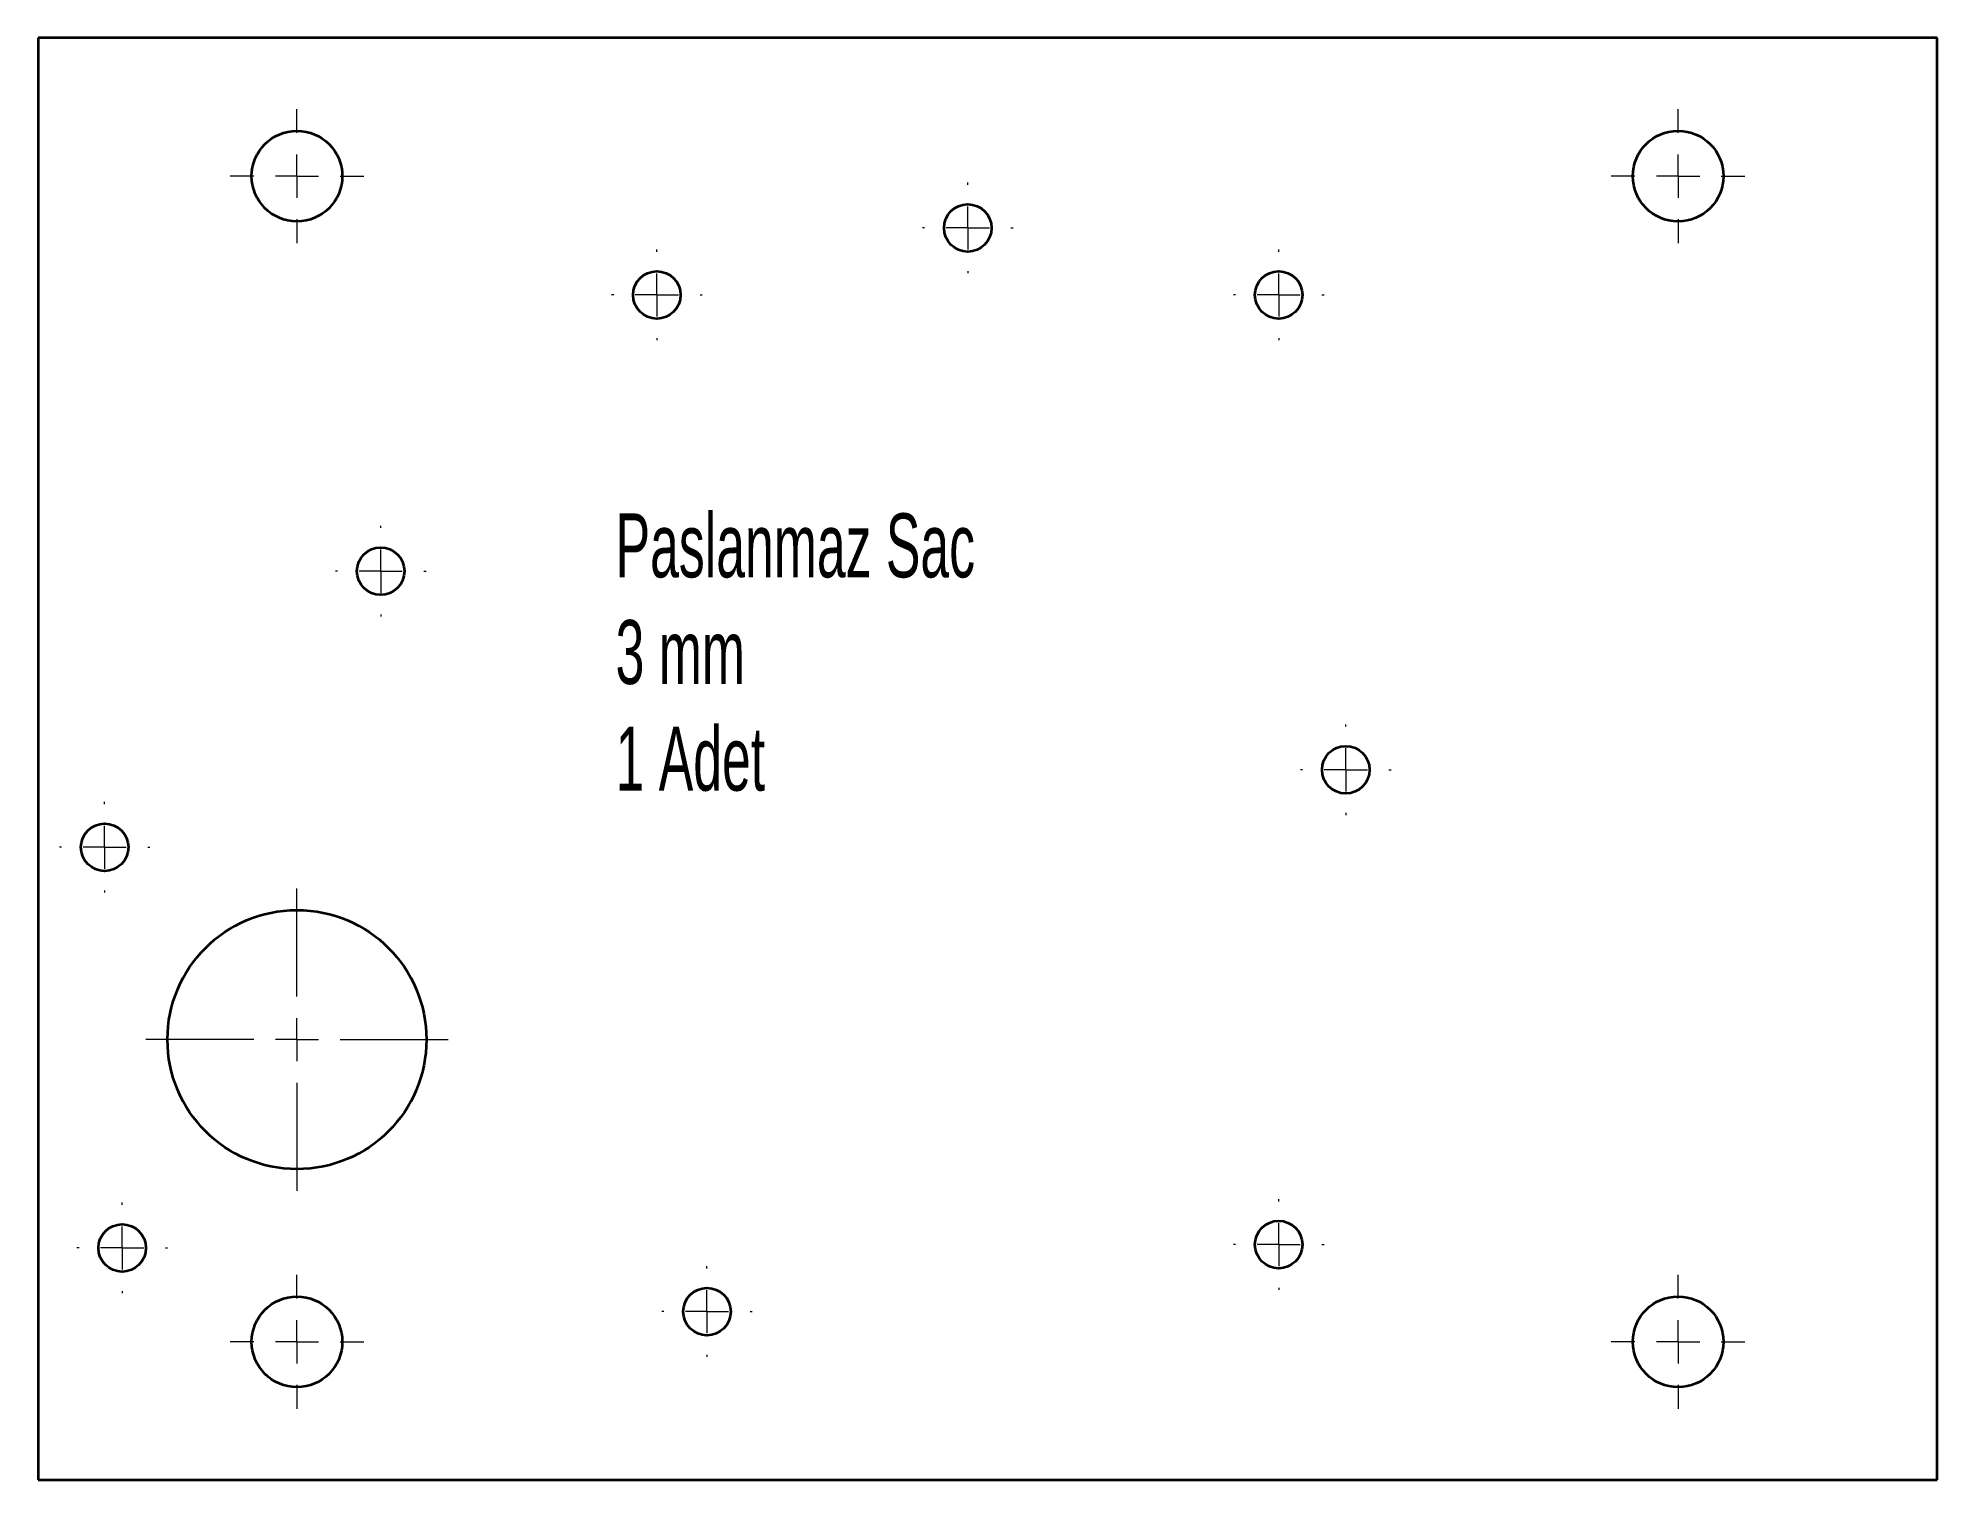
# Model space of a CAD drawing. Header units: millimetres. Extents: x 14 to 234, y 16 to 183.
import ezdxf

# ---------------------------------------------------------------- set-up
doc = ezdxf.new("R2010")
doc.units = ezdxf.units.MM
doc.styles.add('SLDTEXTSTYLE0', font='TXT', dxfattribs={"width": 0.605})

# ---------------------------------------------------------------- blocks, each defined once
blk = doc.blocks.new('SW_CENTERMARKSYMBOL_0')
at = {"color": 0, "linetype": 'Continuous', "lineweight": 18}
for p, q in [((0, 5), (0, 7.75)), ((0, 0), (0, 2.5)), ((-5, 0), (-7.75, 0)), ((0, 0), (-2.5, 0)), ((0, 0), (0, -2.5)), ((0, 0), (2.5, 0)), ((5, 0), (7.75, 0)), ((0, -5), (0, -7.75))]:
    blk.add_line(p, q, dxfattribs=at)
blk = doc.blocks.new('SW_CENTERMARKSYMBOL_1')
at = {"color": 0, "linetype": 'Continuous', "lineweight": 18}
for p, q in [((0, 5), (0, 7.75)), ((0, 0), (0, 2.5)), ((-5, 0), (-7.75, 0)), ((0, 0), (-2.5, 0)), ((0, 0), (0, -2.5)), ((0, 0), (2.5, 0)), ((5, 0), (7.75, 0)), ((0, -5), (0, -7.75))]:
    blk.add_line(p, q, dxfattribs=at)
blk = doc.blocks.new('SW_CENTERMARKSYMBOL_2')
at = {"color": 0, "linetype": 'Continuous', "lineweight": 18}
for p, q in [((0, 5), (0, 17.5)), ((0, 0), (0, 2.5)), ((-5, 0), (-17.5, 0)), ((0, 0), (-2.5, 0)), ((0, 0), (0, -2.5)), ((0, 0), (2.5, 0)), ((5, 0), (17.5, 0)), ((0, -5), (0, -17.5))]:
    blk.add_line(p, q, dxfattribs=at)
blk = doc.blocks.new('SW_CENTERMARKSYMBOL_3')
at = {"color": 0, "linetype": 'Continuous', "lineweight": 18}
for p, q in [((0, 5), (0, 7.75)), ((0, 0), (0, 2.5)), ((-5, 0), (-7.75, 0)), ((0, 0), (-2.5, 0)), ((0, 0), (0, -2.5)), ((0, 0), (2.5, 0)), ((5, 0), (7.75, 0)), ((0, -5), (0, -7.75))]:
    blk.add_line(p, q, dxfattribs=at)
blk = doc.blocks.new('SW_CENTERMARKSYMBOL_4')
at = {"color": 0, "linetype": 'Continuous', "lineweight": 18}
for p, q in [((0, 5), (0, 7.75)), ((0, 0), (0, 2.5)), ((-5, 0), (-7.75, 0)), ((0, 0), (-2.5, 0)), ((0, 0), (0, -2.5)), ((0, 0), (2.5, 0)), ((5, 0), (7.75, 0)), ((0, -5), (0, -7.75))]:
    blk.add_line(p, q, dxfattribs=at)
blk = doc.blocks.new('SW_CENTERMARKSYMBOL_5')
at = {"color": 0, "linetype": 'Continuous', "lineweight": 18}
for p, q in [((0, 5), (0, 5.25)), ((0, 0), (0, 2.5)), ((-5, 0), (-5.25, 0)), ((0, 0), (-2.5, 0)), ((0, 0), (0, -2.5)), ((0, 0), (2.5, 0)), ((5, 0), (5.25, 0)), ((0, -5), (0, -5.25))]:
    blk.add_line(p, q, dxfattribs=at)
blk = doc.blocks.new('SW_CENTERMARKSYMBOL_6')
at = {"color": 0, "linetype": 'Continuous', "lineweight": 18}
for p, q in [((0, 5), (0, 5.25)), ((0, 0), (0, 2.5)), ((-5, 0), (-5.25, 0)), ((0, 0), (-2.5, 0)), ((0, 0), (0, -2.5)), ((0, 0), (2.5, 0)), ((5, 0), (5.25, 0)), ((0, -5), (0, -5.25))]:
    blk.add_line(p, q, dxfattribs=at)
blk = doc.blocks.new('SW_CENTERMARKSYMBOL_7')
at = {"color": 0, "linetype": 'Continuous', "lineweight": 18}
for p, q in [((0, 5), (0, 5.25)), ((0, 0), (0, 2.5)), ((-5, 0), (-5.25, 0)), ((0, 0), (-2.5, 0)), ((0, 0), (0, -2.5)), ((0, 0), (2.5, 0)), ((5, 0), (5.25, 0)), ((0, -5), (0, -5.25))]:
    blk.add_line(p, q, dxfattribs=at)
blk = doc.blocks.new('SW_CENTERMARKSYMBOL_8')
at = {"color": 0, "linetype": 'Continuous', "lineweight": 18}
for p, q in [((0, 5), (0, 5.25)), ((0, 0), (0, 2.5)), ((-5, 0), (-5.25, 0)), ((0, 0), (-2.5, 0)), ((0, 0), (0, -2.5)), ((0, 0), (2.5, 0)), ((5, 0), (5.25, 0)), ((0, -5), (0, -5.25))]:
    blk.add_line(p, q, dxfattribs=at)
blk = doc.blocks.new('SW_CENTERMARKSYMBOL_9')
at = {"color": 0, "linetype": 'Continuous', "lineweight": 18}
for p, q in [((0, 5), (0, 5.25)), ((0, 0), (0, 2.5)), ((-5, 0), (-5.25, 0)), ((0, 0), (-2.5, 0)), ((0, 0), (0, -2.5)), ((0, 0), (2.5, 0)), ((5, 0), (5.25, 0)), ((0, -5), (0, -5.25))]:
    blk.add_line(p, q, dxfattribs=at)
blk = doc.blocks.new('SW_CENTERMARKSYMBOL_10')
at = {"color": 0, "linetype": 'Continuous', "lineweight": 18}
for p, q in [((0, 5), (0, 5.25)), ((0, 0), (0, 2.5)), ((-5, 0), (-5.25, 0)), ((0, 0), (-2.5, 0)), ((0, 0), (0, -2.5)), ((0, 0), (2.5, 0)), ((5, 0), (5.25, 0)), ((0, -5), (0, -5.25))]:
    blk.add_line(p, q, dxfattribs=at)
blk = doc.blocks.new('SW_CENTERMARKSYMBOL_11')
at = {"color": 0, "linetype": 'Continuous', "lineweight": 18}
for p, q in [((0, 5), (0, 5.25)), ((0, 0), (0, 2.5)), ((-5, 0), (-5.25, 0)), ((0, 0), (-2.5, 0)), ((0, 0), (0, -2.5)), ((0, 0), (2.5, 0)), ((5, 0), (5.25, 0)), ((0, -5), (0, -5.25))]:
    blk.add_line(p, q, dxfattribs=at)
blk = doc.blocks.new('SW_CENTERMARKSYMBOL_12')
at = {"color": 0, "linetype": 'Continuous', "lineweight": 18}
for p, q in [((0, 5), (0, 5.25)), ((0, 0), (0, 2.5)), ((-5, 0), (-5.25, 0)), ((0, 0), (-2.5, 0)), ((0, 0), (0, -2.5)), ((0, 0), (2.5, 0)), ((5, 0), (5.25, 0)), ((0, -5), (0, -5.25))]:
    blk.add_line(p, q, dxfattribs=at)
blk = doc.blocks.new('SW_CENTERMARKSYMBOL_13')
at = {"color": 0, "linetype": 'Continuous', "lineweight": 18}
for p, q in [((0, 5), (0, 5.25)), ((0, 0), (0, 2.5)), ((-5, 0), (-5.25, 0)), ((0, 0), (-2.5, 0)), ((0, 0), (0, -2.5)), ((0, 0), (2.5, 0)), ((5, 0), (5.25, 0)), ((0, -5), (0, -5.25))]:
    blk.add_line(p, q, dxfattribs=at)

msp = doc.modelspace()

# ---------------------------------------------------------------- linework, layer by layer
at = {"color": 7, "linetype": 'Continuous', "lineweight": 35}
for p, q in [((13.97, 182.93), (13.97, 15.93)), ((233.97, 182.93), (13.97, 182.93)), ((233.97, 15.93), (233.97, 182.93)), ((13.97, 15.93), (233.97, 15.93))]:
    msp.add_line(p, q, dxfattribs=at)
for centre, radius in [((43.97, 166.93), 5.25), ((203.97, 166.93), 5.25), ((121.68, 160.93), 2.75), ((85.66, 153.17), 2.75), ((157.7, 153.17), 2.75), ((53.67, 121.18), 2.75), ((165.47, 98.18), 2.75), ((21.69, 89.2), 2.75), ((43.97, 66.93), 15), ((23.72, 42.8), 2.75), ((157.7, 43.19), 2.75), ((91.47, 35.43), 2.75), ((43.97, 31.93), 5.25), ((203.97, 31.93), 5.25)]:
    msp.add_circle(centre, radius, dxfattribs=at)

# ---------------------------------------------------------------- block references
at = {"color": 7, "linetype": 'Continuous', "lineweight": 18}
for name, p in [('SW_CENTERMARKSYMBOL_3', (43.97, 166.93)), ('SW_CENTERMARKSYMBOL_4', (203.97, 166.93)), ('SW_CENTERMARKSYMBOL_10', (121.68, 160.93)), ('SW_CENTERMARKSYMBOL_9', (85.66, 153.17)), ('SW_CENTERMARKSYMBOL_11', (157.7, 153.17)), ('SW_CENTERMARKSYMBOL_8', (53.67, 121.18)), ('SW_CENTERMARKSYMBOL_12', (165.47, 98.18)), ('SW_CENTERMARKSYMBOL_7', (21.69, 89.2)), ('SW_CENTERMARKSYMBOL_2', (43.97, 66.93)), ('SW_CENTERMARKSYMBOL_13', (157.7, 43.19)), ('SW_CENTERMARKSYMBOL_6', (23.72, 42.8)), ('SW_CENTERMARKSYMBOL_0', (43.97, 31.93)), ('SW_CENTERMARKSYMBOL_5', (91.47, 35.43)), ('SW_CENTERMARKSYMBOL_1', (203.97, 31.93))]:
    msp.add_blockref(name, p, dxfattribs=at)

# ---------------------------------------------------------------- texts
at = {"color": 7, "linetype": 'Continuous', "lineweight": 0, "insert": (80.88, 127.87), "char_height": 7.4083, "attachment_point": 1, "style": 'SLDTEXTSTYLE0'}
msp.add_mtext('Paslanmaz Sac^J3 mm^J1 Adet', dxfattribs=at)

doc.saveas('drawing.dxf')
